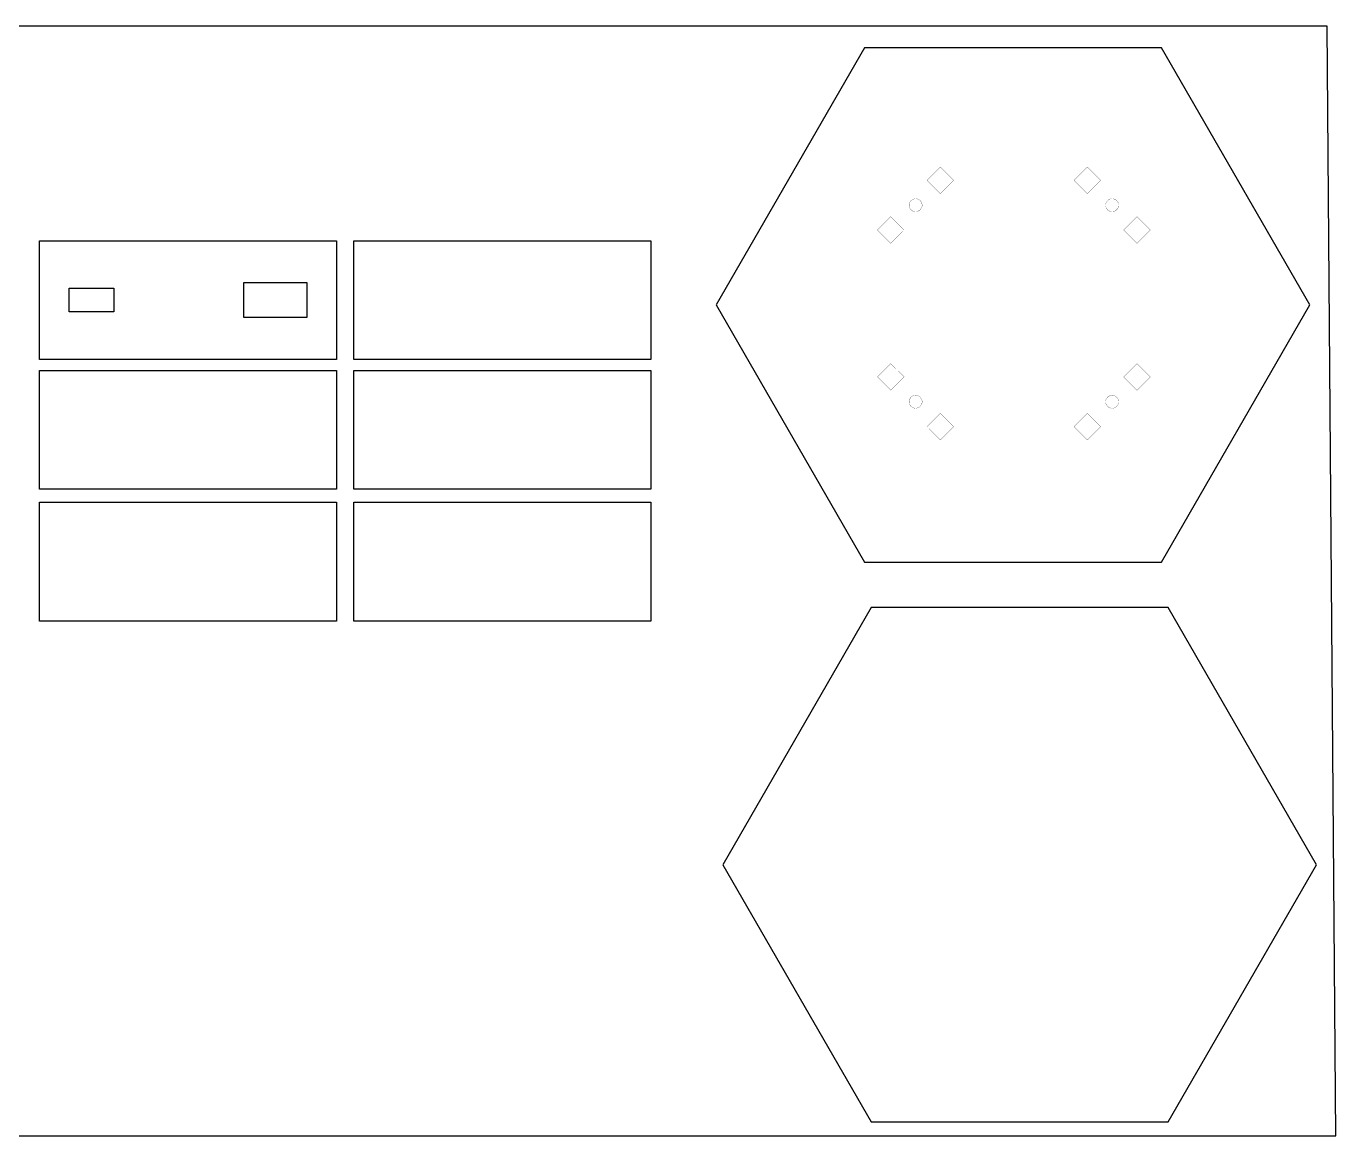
# Model space of a CAD drawing. Header units: inches. Extents: x 1576.4 to 1607.7, y 908.2 to 923.
# Drawn here: x 1590.31 to 1607.69, y 908.24 to 922.95 of the extents above; entities that cross this region are included whole.
import ezdxf

# ---------------------------------------------------------------- set-up
doc = ezdxf.new("R2010")
doc.units = ezdxf.units.IN

msp = doc.modelspace()

# ---------------------------------------------------------------- linework, layer by layer
for points in [[(1607.571, 922.952), (1576.423, 922.952), (1576.537, 908.237), (1607.685, 908.237)], [(1601.435, 922.665), (1599.467, 919.255), (1601.435, 915.845), (1605.372, 915.845), (1607.341, 919.255), (1605.372, 922.665)], [(1594.428, 920.108), (1594.428, 918.534), (1590.491, 918.534), (1590.491, 920.108)], [(1598.598, 920.108), (1598.598, 918.534), (1594.661, 918.534), (1594.661, 920.108)], [(1594.034, 919.087), (1593.2, 919.087), (1593.2, 919.555), (1594.034, 919.555)], [(1591.474, 919.478), (1591.474, 919.164), (1590.884, 919.164), (1590.884, 919.478)], [(1594.428, 918.386), (1594.428, 916.812), (1590.491, 916.812), (1590.491, 918.386)], [(1598.598, 918.386), (1598.598, 916.812), (1594.661, 916.812), (1594.661, 918.386)], [(1594.428, 916.638), (1594.428, 915.064), (1590.491, 915.064), (1590.491, 916.638)], [(1598.598, 916.638), (1598.598, 915.064), (1594.661, 915.064), (1594.661, 916.638)], [(1601.523, 915.241), (1599.554, 911.831), (1601.523, 908.422), (1605.46, 908.422), (1607.428, 911.831), (1605.46, 915.241)]]:
    msp.add_lwpolyline(points, close=True)
at = {"color": 0}
for points in [[(1602.264, 920.908, 0.003, 0.003, 0), (1602.44, 921.085, 0.003, 0.003, 0)], [(1602.617, 920.908, 0.003, 0.003, 0), (1602.44, 921.085, 0.003, 0.003, 0)], [(1604.212, 920.908, 0.003, 0.003, 0), (1604.389, 921.085, 0.003, 0.003, 0)], [(1604.389, 921.085, 0.003, 0.003, 0), (1604.566, 920.908, 0.003, 0.003, 0)], [(1602.44, 920.731, 0.003, 0.003, 0), (1602.264, 920.908, 0.003, 0.003, 0)], [(1602.44, 920.731, 0.003, 0.003, 0), (1602.617, 920.908, 0.003, 0.003, 0)], [(1604.212, 920.908, 0.003, 0.003, 0), (1604.389, 920.731, 0.003, 0.003, 0)], [(1604.566, 920.908, 0.003, 0.003, 0), (1604.389, 920.731, 0.003, 0.003, 0)], [(1601.605, 920.249, 0.003, 0.003, 0), (1601.782, 920.426, 0.003, 0.003, 0)], [(1601.782, 920.426, 0.003, 0.003, 0), (1601.959, 920.249, 0.003, 0.003, 0)], [(1604.871, 920.249, 0.003, 0.003, 0), (1605.047, 920.426, 0.003, 0.003, 0)], [(1605.047, 920.426, 0.003, 0.003, 0), (1605.224, 920.249, 0.003, 0.003, 0)], [(1601.782, 920.073, 0.003, 0.003, 0), (1601.605, 920.249, 0.003, 0.003, 0)], [(1601.782, 920.073, 0.003, 0.003, 0), (1601.959, 920.249, 0.003, 0.003, 0)], [(1604.871, 920.249, 0.003, 0.003, 0), (1605.047, 920.073, 0.003, 0.003, 0)], [(1605.047, 920.073, 0.003, 0.003, 0), (1605.224, 920.249, 0.003, 0.003, 0)], [(1601.782, 918.477, 0.003, 0.003, 0), (1601.605, 918.301, 0.003, 0.003, 0)], [(1601.959, 918.301, 0.003, 0.003, 0), (1601.782, 918.477, 0.003, 0.003, 0)], [(1605.047, 918.477, 0.003, 0.003, 0), (1604.871, 918.301, 0.003, 0.003, 0)], [(1605.047, 918.477, 0.003, 0.003, 0), (1605.224, 918.301, 0.003, 0.003, 0)], [(1601.782, 918.124, 0.003, 0.003, 0), (1601.605, 918.301, 0.003, 0.003, 0)], [(1601.959, 918.301, 0.003, 0.003, 0), (1601.782, 918.124, 0.003, 0.003, 0)], [(1605.047, 918.124, 0.003, 0.003, 0), (1604.871, 918.301, 0.003, 0.003, 0)], [(1605.224, 918.301, 0.003, 0.003, 0), (1605.047, 918.124, 0.003, 0.003, 0)], [(1602.264, 917.642, 0.003, 0.003, 0), (1602.44, 917.819, 0.003, 0.003, 0)], [(1602.617, 917.642, 0.003, 0.003, 0), (1602.44, 917.819, 0.003, 0.003, 0)], [(1604.389, 917.819, 0.003, 0.003, 0), (1604.212, 917.642, 0.003, 0.003, 0)], [(1604.389, 917.819, 0.003, 0.003, 0), (1604.566, 917.642, 0.003, 0.003, 0)], [(1602.44, 917.465, 0.003, 0.003, 0), (1602.264, 917.642, 0.003, 0.003, 0)], [(1602.617, 917.642, 0.003, 0.003, 0), (1602.44, 917.466, 0.003, 0.003, 0)], [(1604.212, 917.642, 0.003, 0.003, 0), (1604.389, 917.465, 0.003, 0.003, 0)], [(1604.566, 917.642, 0.003, 0.003, 0), (1604.389, 917.466, 0.003, 0.003, 0)]]:
    msp.add_lwpolyline(points, format="xyseb", dxfattribs=at)
for points in [[(1602.198, 920.579, 0.003, 0.003, 0), (1602.198, 920.587, 0.003, 0.003, 0), (1602.191, 920.612, 0.003, 0.003, 0), (1602.172, 920.64, 0.003, 0.003, 0), (1602.145, 920.658, 0.003, 0.003, 0), (1602.119, 920.665, 0.003, 0.003, 0), (1602.111, 920.665, 0.003, 0.003, 0), (1602.103, 920.665, 0.003, 0.003, 0), (1602.077, 920.658, 0.003, 0.003, 0), (1602.05, 920.64, 0.003, 0.003, 0), (1602.031, 920.612, 0.003, 0.003, 0), (1602.025, 920.587, 0.003, 0.003, 0), (1602.025, 920.579, 0.003, 0.003, 0), (1602.025, 920.57, 0.003, 0.003, 0), (1602.031, 920.545, 0.003, 0.003, 0), (1602.05, 920.517, 0.003, 0.003, 0), (1602.077, 920.499, 0.003, 0.003, 0), (1602.103, 920.492, 0.003, 0.003, 0), (1602.111, 920.492, 0.003, 0.003, 0), (1602.119, 920.492, 0.003, 0.003, 0), (1602.145, 920.499, 0.003, 0.003, 0), (1602.172, 920.517, 0.003, 0.003, 0), (1602.191, 920.545, 0.003, 0.003, 0), (1602.198, 920.57, 0.003, 0.003, 0), (1602.198, 920.579, 0.003, 0.003, 0)], [(1604.805, 920.579, 0.003, 0.003, 0), (1604.805, 920.587, 0.003, 0.003, 0), (1604.798, 920.612, 0.003, 0.003, 0), (1604.779, 920.64, 0.003, 0.003, 0), (1604.752, 920.658, 0.003, 0.003, 0), (1604.727, 920.665, 0.003, 0.003, 0), (1604.718, 920.665, 0.003, 0.003, 0), (1604.71, 920.665, 0.003, 0.003, 0), (1604.685, 920.658, 0.003, 0.003, 0), (1604.657, 920.64, 0.003, 0.003, 0), (1604.638, 920.612, 0.003, 0.003, 0), (1604.632, 920.587, 0.003, 0.003, 0), (1604.632, 920.579, 0.003, 0.003, 0), (1604.632, 920.57, 0.003, 0.003, 0), (1604.638, 920.545, 0.003, 0.003, 0), (1604.657, 920.517, 0.003, 0.003, 0), (1604.685, 920.499, 0.003, 0.003, 0), (1604.71, 920.492, 0.003, 0.003, 0), (1604.718, 920.492, 0.003, 0.003, 0), (1604.727, 920.492, 0.003, 0.003, 0), (1604.752, 920.499, 0.003, 0.003, 0), (1604.779, 920.517, 0.003, 0.003, 0), (1604.798, 920.545, 0.003, 0.003, 0), (1604.805, 920.57, 0.003, 0.003, 0), (1604.805, 920.579, 0.003, 0.003, 0)], [(1602.198, 917.972, 0.003, 0.003, 0), (1602.198, 917.98, 0.003, 0.003, 0), (1602.191, 918.005, 0.003, 0.003, 0), (1602.172, 918.033, 0.003, 0.003, 0), (1602.145, 918.051, 0.003, 0.003, 0), (1602.119, 918.058, 0.003, 0.003, 0), (1602.111, 918.058, 0.003, 0.003, 0), (1602.103, 918.058, 0.003, 0.003, 0), (1602.077, 918.051, 0.003, 0.003, 0), (1602.05, 918.033, 0.003, 0.003, 0), (1602.031, 918.005, 0.003, 0.003, 0), (1602.025, 917.98, 0.003, 0.003, 0), (1602.025, 917.972, 0.003, 0.003, 0), (1602.025, 917.963, 0.003, 0.003, 0), (1602.031, 917.938, 0.003, 0.003, 0), (1602.05, 917.91, 0.003, 0.003, 0), (1602.077, 917.892, 0.003, 0.003, 0), (1602.103, 917.885, 0.003, 0.003, 0), (1602.111, 917.885, 0.003, 0.003, 0), (1602.119, 917.885, 0.003, 0.003, 0), (1602.145, 917.892, 0.003, 0.003, 0), (1602.172, 917.91, 0.003, 0.003, 0), (1602.191, 917.938, 0.003, 0.003, 0), (1602.198, 917.963, 0.003, 0.003, 0), (1602.198, 917.972, 0.003, 0.003, 0)], [(1604.805, 917.972, 0.003, 0.003, 0), (1604.805, 917.98, 0.003, 0.003, 0), (1604.798, 918.005, 0.003, 0.003, 0), (1604.779, 918.033, 0.003, 0.003, 0), (1604.752, 918.051, 0.003, 0.003, 0), (1604.727, 918.058, 0.003, 0.003, 0), (1604.718, 918.058, 0.003, 0.003, 0), (1604.71, 918.058, 0.003, 0.003, 0), (1604.685, 918.051, 0.003, 0.003, 0), (1604.657, 918.033, 0.003, 0.003, 0), (1604.638, 918.005, 0.003, 0.003, 0), (1604.632, 917.98, 0.003, 0.003, 0), (1604.632, 917.972, 0.003, 0.003, 0), (1604.632, 917.963, 0.003, 0.003, 0), (1604.638, 917.938, 0.003, 0.003, 0), (1604.657, 917.91, 0.003, 0.003, 0), (1604.685, 917.892, 0.003, 0.003, 0), (1604.71, 917.885, 0.003, 0.003, 0), (1604.718, 917.885, 0.003, 0.003, 0), (1604.727, 917.885, 0.003, 0.003, 0), (1604.752, 917.892, 0.003, 0.003, 0), (1604.779, 917.91, 0.003, 0.003, 0), (1604.798, 917.938, 0.003, 0.003, 0), (1604.805, 917.963, 0.003, 0.003, 0), (1604.805, 917.972, 0.003, 0.003, 0)]]:
    msp.add_lwpolyline(points, format="xyseb", close=True, dxfattribs=at)

doc.saveas('drawing.dxf')
